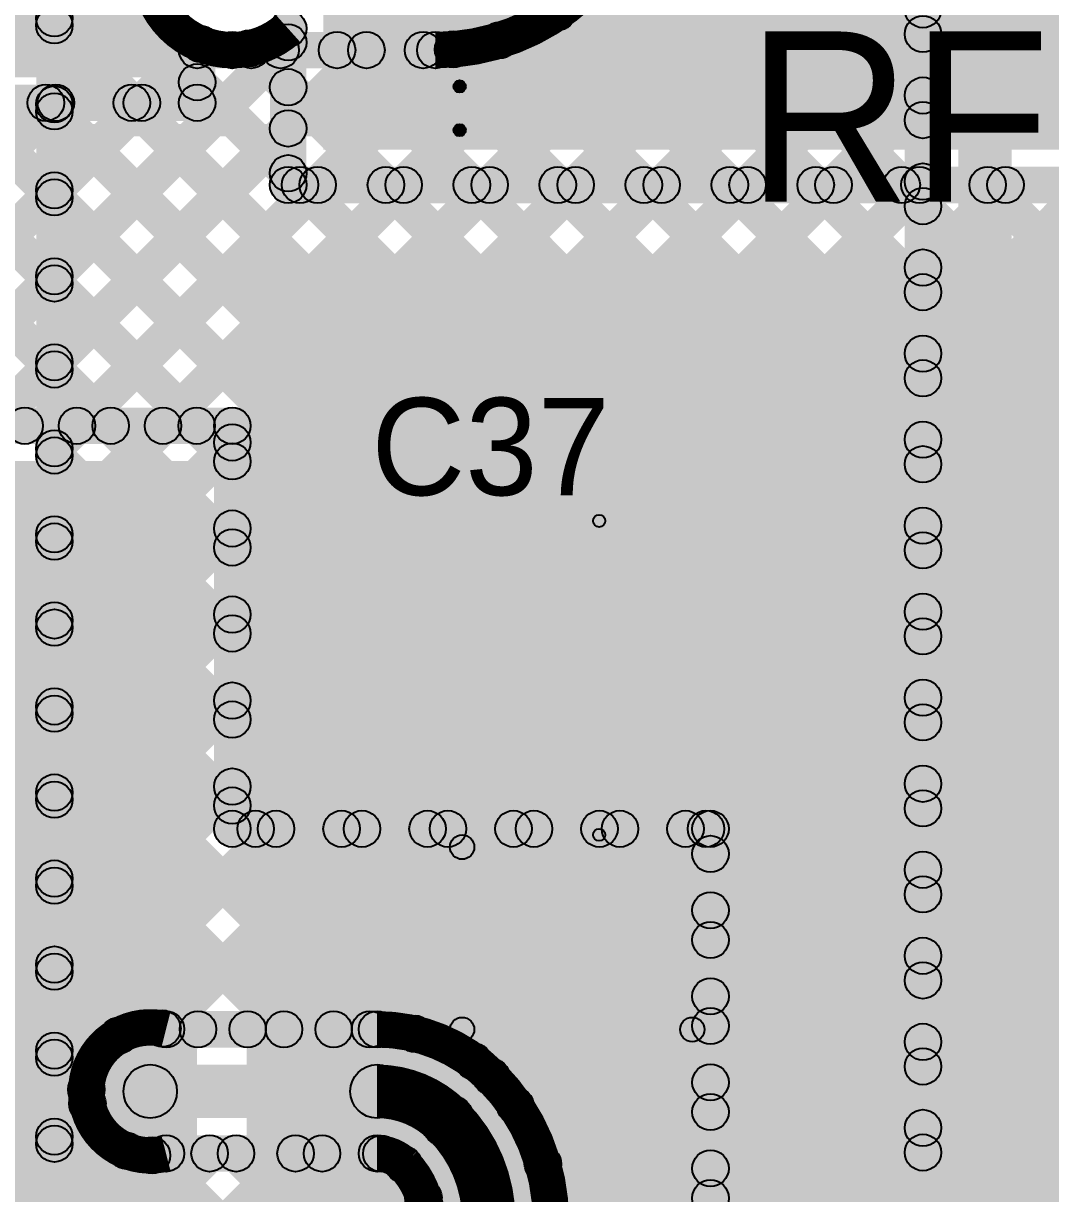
# Model space of a CAD drawing. Header units: millimetres. Extents: x 0 to 210, y 0 to 213.
# Drawn here: x 1.6306 to 2.053, y 0.822 to 1.3029 of the extents above; entities that cross this region are included whole.
import ezdxf

# ---------------------------------------------------------------- set-up
doc = ezdxf.new("R2010")
doc.units = ezdxf.units.MM
doc.header["$MEASUREMENT"] = 0
for name, color, linetype in [('BottomLayer', 5, 'Continuous'), ('TopLayer', 1, 'Continuous'), ('TopOverlay', 2, 'Continuous'), ('TopPaste', 8, 'Continuous'), ('TopSolder', 216, 'Continuous'), ('ViaHoleLayer', 16, 'Continuous')]:
    doc.layers.add(name, color=color, linetype=linetype)

# ---------------------------------------------------------------- blocks, each defined once
blk = doc.blocks.new('UCD1E471MNL1GS_40')
at = {"layer": 'TopLayer'}
blk.add_hatch(color=1, dxfattribs=at).paths.add_polyline_path([(0.23425, 0.06496), (0.23425, -0.06496), (0.06496, -0.06496), (0.06496, 0.06496)])
at = {"layer": 'TopOverlay'}
for points in [[(-0.14, 0.2065), (-0.14, 0.2115), (0.206, 0.2115), (0.206, 0.2065)], [(0.2085, 0.08), (0.2035, 0.08), (0.2035, 0.209), (0.2085, 0.209)]]:
    blk.add_hatch(color=2, dxfattribs=at).paths.add_polyline_path(points)
h = blk.add_hatch(color=2, dxfattribs=at)
edge = h.paths.add_edge_path()
edge.add_arc((0.206, 0.209), 0.0025, 0, 360)
h = blk.add_hatch(color=2, dxfattribs=at)
edge = h.paths.add_edge_path()
edge.add_arc((0.206, 0.209), 0.0025, 0, 360)
h = blk.add_hatch(color=2, dxfattribs=at)
edge = h.paths.add_edge_path()
edge.add_arc((0.206, 0.08), 0.0025, 0, 360)
at = {"layer": 'TopPaste'}
blk.add_hatch(color=8, dxfattribs=at).paths.add_polyline_path([(0.23425, 0.06496), (0.23425, -0.06496), (0.06496, -0.06496), (0.06496, 0.06496)])
at = {"layer": 'TopSolder'}
blk.add_hatch(color=216, dxfattribs=at).paths.add_polyline_path([(0.23825, 0.06896), (0.23825, -0.06896), (0.06096, -0.06896), (0.06096, 0.06896)])
at = {"layer": 'TopOverlay'}
for centre in [(0.206, 0.209), (0.206, 0.209), (0.206, 0.08)]:
    blk.add_circle(centre, 0.0025, dxfattribs=at)
blk = doc.blocks.new('SMB_85')
at = {"layer": 'TopLayer'}
for points in [[(-0.14567, -0.04724), (-0.14567, 0.04724), (-0.03543, 0.04724), (-0.03543, -0.04724)], [(0.03543, -0.04724), (0.03543, 0.04724), (0.14567, 0.04724), (0.14567, -0.04724)]]:
    blk.add_hatch(color=1, dxfattribs=at).paths.add_polyline_path(points)
at = {"layer": 'TopOverlay'}
h = blk.add_hatch(color=2, dxfattribs=at)
edge = h.paths.add_edge_path()
edge.add_arc((-0.087, 0.073), 0.0025, 0, 360)
h = blk.add_hatch(color=2, dxfattribs=at)
edge = h.paths.add_edge_path()
edge.add_arc((-0.087, 0.073), 0.0025, 0, 360)
for points in [[(-0.0895, 0.073), (-0.0845, 0.073), (-0.0845, 0.055), (-0.0895, 0.055)], [(0.102, 0.0755), (0.102, 0.0705), (-0.087, 0.0705), (-0.087, 0.0755)], [(0.102, 0.049), (0.19, 0.049), (0.19, 0.075), (0.102, 0.075)], [(0.147, -0.065), (0.19, -0.065), (0.19, 0.053), (0.147, 0.053)], [(0.102, -0.075), (0.19, -0.075), (0.19, -0.049), (0.102, -0.049)], [(-0.0895, -0.055), (-0.0845, -0.055), (-0.0845, -0.073), (-0.0895, -0.073)], [(0.102, -0.0705), (0.102, -0.0755), (-0.087, -0.0755), (-0.087, -0.0705)]]:
    blk.add_hatch(color=2, dxfattribs=at).paths.add_polyline_path(points)
h = blk.add_hatch(color=2, dxfattribs=at)
edge = h.paths.add_edge_path()
edge.add_arc((0.102, 0.073), 0.0025, 0, 360)
h = blk.add_hatch(color=2, dxfattribs=at)
edge = h.paths.add_edge_path()
edge.add_arc((-0.087, 0.055), 0.0025, 0, 360)
h = blk.add_hatch(color=2, dxfattribs=at)
edge = h.paths.add_edge_path()
edge.add_arc((-0.087, -0.055), 0.0025, 0, 360)
h = blk.add_hatch(color=2, dxfattribs=at)
edge = h.paths.add_edge_path()
edge.add_arc((-0.087, -0.073), 0.0025, 0, 360)
h = blk.add_hatch(color=2, dxfattribs=at)
edge = h.paths.add_edge_path()
edge.add_arc((-0.087, -0.073), 0.0025, 0, 360)
h = blk.add_hatch(color=2, dxfattribs=at)
edge = h.paths.add_edge_path()
edge.add_arc((0.102, -0.073), 0.0025, 0, 360)
at = {"layer": 'TopPaste'}
for points in [[(-0.14567, -0.04724), (-0.14567, 0.04724), (-0.03543, 0.04724), (-0.03543, -0.04724)], [(0.03543, -0.04724), (0.03543, 0.04724), (0.14567, 0.04724), (0.14567, -0.04724)]]:
    blk.add_hatch(color=8, dxfattribs=at).paths.add_polyline_path(points)
at = {"layer": 'TopSolder'}
for points in [[(-0.14967, -0.05124), (-0.14967, 0.05124), (-0.03143, 0.05124), (-0.03143, -0.05124)], [(0.03143, -0.05124), (0.03143, 0.05124), (0.14967, 0.05124), (0.14967, -0.05124)]]:
    blk.add_hatch(color=216, dxfattribs=at).paths.add_polyline_path(points)
at = {"layer": 'TopOverlay'}
for centre in [(-0.087, 0.073), (-0.087, 0.073), (0.102, 0.073), (-0.087, 0.055), (-0.087, -0.055), (-0.087, -0.073), (-0.087, -0.073), (0.102, -0.073)]:
    blk.add_circle(centre, 0.0025, dxfattribs=at)

msp = doc.modelspace()

# ---------------------------------------------------------------- hatches: boundary and pattern name
at = {"layer": 'BottomLayer'}
for points in [[(2.008, 0.498), (1.993, 0.498), (1.993, 2.688), (2.008, 2.688)], [(2.037, 0.498), (2.015, 0.498), (2.015, 2.688), (2.037, 2.688)], [(1.64866, 1.29972), (1.63805, 1.31033), (1.74872, 1.421), (1.75933, 1.41039)], [(1.65086, 0.65767), (1.63586, 0.65767), (1.63586, 1.39286), (1.65086, 1.39286)], [(1.64866, 1.01688), (1.63805, 1.02748), (1.9952, 1.38463), (2.0058, 1.37402)], [(1.64866, 1.08759), (1.63805, 1.09819), (1.89963, 1.35977), (1.91024, 1.34916)], [(1.87647, 1.34122), (1.88707, 1.35183), (2.0058, 1.2331), (1.9952, 1.22249)], [(1.94438, 1.34403), (1.95498, 1.35463), (2.0058, 1.30381), (1.9952, 1.2932)], [(1.64866, 0.98152), (1.63805, 0.99213), (1.9952, 1.34927), (2.0058, 1.33866)], [(1.64866, 1.05223), (1.63805, 1.06284), (1.91988, 1.34467), (1.93049, 1.33406)], [(1.63805, 1.33215), (1.64866, 1.34275), (2.0058, 0.98561), (1.9952, 0.97501)], [(1.91881, 1.33423), (1.92942, 1.34484), (2.0058, 1.26845), (1.9952, 1.25785)], [(1.86324, 1.3191), (1.87384, 1.3297), (2.0058, 1.19774), (1.9952, 1.18714)], [(1.64866, 1.26436), (1.63805, 1.27497), (1.67999, 1.3169), (1.69059, 1.3063)], [(1.64866, 0.94617), (1.63805, 0.95677), (1.9952, 1.31392), (2.0058, 1.30331)], [(1.84482, 1.30216), (1.85543, 1.31276), (2.0058, 1.16239), (1.9952, 1.15178)], [(1.63805, 1.29679), (1.64866, 1.3074), (2.0058, 0.95026), (1.9952, 0.93965)], [(1.64866, 1.22901), (1.63805, 1.23962), (1.69819, 1.29975), (1.70879, 1.28914)], [(1.71644, 1.28442), (1.71644, 1.29942), (1.80004, 1.29942), (1.80004, 1.28442)], [(1.82102, 1.29061), (1.83162, 1.30121), (2.0058, 1.12703), (1.9952, 1.11643)], [(1.64866, 1.12294), (1.63805, 1.13355), (1.80203, 1.29752), (1.81263, 1.28691)], [(1.64866, 1.19365), (1.63805, 1.20426), (1.73101, 1.29722), (1.74162, 1.28661)], [(1.64866, 1.1583), (1.63805, 1.1689), (1.76637, 1.29722), (1.77698, 1.28661)], [(1.71894, 1.28661), (1.72955, 1.29722), (2.0058, 1.02097), (1.9952, 1.01036)], [(1.7543, 1.28661), (1.76491, 1.29722), (2.0058, 1.05632), (1.9952, 1.04572)], [(1.78965, 1.28661), (1.80026, 1.29722), (2.0058, 1.09168), (1.9952, 1.08107)], [(1.64866, 0.91081), (1.63805, 0.92142), (1.9952, 1.27856), (2.0058, 1.26795)], [(1.63805, 1.26144), (1.64866, 1.27204), (2.0058, 0.9149), (1.9952, 0.9043)], [(1.64866, 0.87546), (1.63805, 0.88606), (1.9952, 1.2432), (2.0058, 1.2326)], [(1.63805, 1.22608), (1.64866, 1.23669), (2.0058, 0.87955), (1.9952, 0.86894)], [(1.69309, 0.88452), (1.68248, 0.89513), (1.9952, 1.20785), (2.0058, 1.19724)], [(1.63805, 1.19073), (1.64866, 1.20133), (2.0058, 0.84419), (1.9952, 0.83358)], [(1.72811, 0.8842), (1.71751, 0.8948), (1.9952, 1.17249), (2.0058, 1.16189)], [(1.63805, 1.15537), (1.64866, 1.16598), (2.0058, 0.80884), (1.9952, 0.79823)], [(1.76347, 0.8842), (1.75286, 0.8948), (1.9952, 1.13714), (2.0058, 1.12653)], [(1.63805, 1.12002), (1.64866, 1.13062), (2.0058, 0.77348), (1.9952, 0.76287)], [(1.79696, 0.88233), (1.78635, 0.89294), (1.9952, 1.10178), (2.0058, 1.09118)], [(1.63805, 1.08466), (1.64866, 1.09527), (2.0058, 0.73813), (1.9952, 0.72752)], [(1.82103, 0.87104), (1.81042, 0.88165), (1.9952, 1.06643), (2.0058, 1.05582)], [(1.63805, 1.04931), (1.64866, 1.05991), (2.0058, 0.70277), (1.9952, 0.69216)], [(1.83819, 0.85285), (1.82759, 0.86346), (1.9952, 1.03107), (2.0058, 1.02047)], [(1.63805, 1.01395), (1.64866, 1.02456), (1.77841, 0.8948), (1.76781, 0.8842)], [(1.84952, 0.82883), (1.83892, 0.83944), (1.9952, 0.99572), (2.0058, 0.98511)], [(1.63805, 0.9786), (1.64866, 0.9892), (1.74306, 0.8948), (1.73245, 0.8842)], [(1.8528, 0.79676), (1.8422, 0.80736), (1.9952, 0.96036), (2.0058, 0.94976)], [(1.63805, 0.94324), (1.64866, 0.95385), (1.7077, 0.8948), (1.6971, 0.8842)], [(1.8528, 0.7614), (1.8422, 0.77201), (1.9952, 0.92501), (2.0058, 0.9144)], [(1.63805, 0.90788), (1.64866, 0.91849), (1.67501, 0.89214), (1.6644, 0.88154)], [(1.68925, 0.882), (1.68925, 0.897), (1.77603, 0.897), (1.77603, 0.882)], [(1.8528, 0.72604), (1.8422, 0.73665), (1.9952, 0.88965), (2.0058, 0.87904)], [(1.63805, 0.87253), (1.64866, 0.88314), (1.66177, 0.87003), (1.65116, 0.85942)], [(1.63805, 0.87253), (1.64866, 0.88313), (1.66177, 0.87003), (1.65116, 0.85942)], [(1.68276, 0.853), (1.68276, 0.875), (1.77603, 0.875), (1.77603, 0.853)], [(1.64866, 0.8401), (1.63805, 0.85071), (1.65163, 0.86429), (1.66224, 0.85368)], [(1.8528, 0.69069), (1.8422, 0.7013), (1.9952, 0.8543), (2.0058, 0.84369)], [(1.63805, 0.83717), (1.64866, 0.84778), (1.8018, 0.69464), (1.7912, 0.68403)], [(1.64866, 0.80475), (1.63805, 0.81535), (1.66761, 0.84491), (1.67822, 0.8343)], [(1.64866, 0.73403), (1.63805, 0.74464), (1.73722, 0.8438), (1.74782, 0.8332)], [(1.64866, 0.76939), (1.63805, 0.78), (1.70186, 0.8438), (1.71247, 0.8332)], [(1.64866, 0.69868), (1.63805, 0.70929), (1.77247, 0.8437), (1.78308, 0.8331)], [(1.67819, 0.8324), (1.68879, 0.843), (1.8018, 0.72999), (1.7912, 0.71939)], [(1.67819, 0.8324), (1.68879, 0.843), (1.8018, 0.72999), (1.7912, 0.71938)], [(1.68925, 0.831), (1.68925, 0.846), (1.77603, 0.846), (1.77603, 0.831)], [(1.71274, 0.8332), (1.72335, 0.8438), (1.8018, 0.76535), (1.7912, 0.75474)], [(1.7481, 0.8332), (1.7587, 0.8438), (1.8018, 0.8007), (1.7912, 0.7901)], [(1.64866, 0.66332), (1.63805, 0.67393), (1.7898, 0.82568), (1.80041, 0.81507)]]:
    msp.add_hatch(color=5, dxfattribs=at).paths.add_polyline_path(points)
h = msp.add_hatch(color=5, dxfattribs=at)
edge = h.paths.add_edge_path()
edge.add_arc((1.85013, 1.30746), 0.0075, 0, 360)
h = msp.add_hatch(color=5, dxfattribs=at)
edge = h.paths.add_edge_path()
edge.add_arc((2.0005, 1.30861), 0.0075, 0, 360)
h = msp.add_hatch(color=5, dxfattribs=at)
edge = h.paths.add_edge_path()
edge.add_arc((1.64336, 1.30502), 0.0075, 0, 360)
h = msp.add_hatch(color=5, dxfattribs=at)
edge = h.paths.add_edge_path()
edge.add_arc((1.64336, 1.3021), 0.0075, 0, 360)
h = msp.add_hatch(color=5, dxfattribs=at)
edge = h.paths.add_edge_path()
edge.add_arc((1.82632, 1.29591), 0.0075, 0, 360)
h = msp.add_hatch(color=5, dxfattribs=at)
edge = h.paths.add_edge_path()
edge.add_arc((2.0005, 1.29851), 0.0075, 0, 360)
h = msp.add_hatch(color=5, dxfattribs=at)
edge = h.paths.add_edge_path()
edge.add_arc((1.70349, 1.29444), 0.0075, 0, 360)
h = msp.add_hatch(color=5, dxfattribs=at)
edge = h.paths.add_edge_path()
edge.add_arc((1.71644, 1.29192), 0.0075, 0, 360)
h = msp.add_hatch(color=5, dxfattribs=at)
edge = h.paths.add_edge_path()
edge.add_arc((1.71644, 1.29192), 0.0075, 0, 360)
h = msp.add_hatch(color=5, dxfattribs=at)
edge = h.paths.add_edge_path()
edge.add_arc((1.72425, 1.29192), 0.0075, 0, 360)
h = msp.add_hatch(color=5, dxfattribs=at)
edge = h.paths.add_edge_path()
edge.add_arc((1.73632, 1.29192), 0.0075, 0, 360)
h = msp.add_hatch(color=5, dxfattribs=at)
edge = h.paths.add_edge_path()
edge.add_arc((1.7596, 1.29192), 0.0075, 0, 360)
h = msp.add_hatch(color=5, dxfattribs=at)
edge = h.paths.add_edge_path()
edge.add_arc((1.77167, 1.29192), 0.0075, 0, 360)
h = msp.add_hatch(color=5, dxfattribs=at)
edge = h.paths.add_edge_path()
edge.add_arc((1.79496, 1.29192), 0.0075, 0, 360)
h = msp.add_hatch(color=5, dxfattribs=at)
edge = h.paths.add_edge_path()
edge.add_arc((1.80004, 1.29192), 0.0075, 0, 360)
h = msp.add_hatch(color=5, dxfattribs=at)
edge = h.paths.add_edge_path()
edge.add_arc((1.80004, 1.29192), 0.0075, 0, 360)
h = msp.add_hatch(color=5, dxfattribs=at)
edge = h.paths.add_edge_path()
edge.add_arc((1.80733, 1.29222), 0.0075, 0, 360)
h = msp.add_hatch(color=5, dxfattribs=at)
edge = h.paths.add_edge_path()
edge.add_arc((2.0005, 1.27326), 0.0075, 0, 360)
h = msp.add_hatch(color=5, dxfattribs=at)
edge = h.paths.add_edge_path()
edge.add_arc((1.64336, 1.26967), 0.0075, 0, 360)
h = msp.add_hatch(color=5, dxfattribs=at)
edge = h.paths.add_edge_path()
edge.add_arc((1.64336, 1.26674), 0.0075, 0, 360)
h = msp.add_hatch(color=5, dxfattribs=at)
edge = h.paths.add_edge_path()
edge.add_arc((2.0005, 1.26315), 0.0075, 0, 360)
h = msp.add_hatch(color=5, dxfattribs=at)
edge = h.paths.add_edge_path()
edge.add_arc((1.64336, 1.23431), 0.0075, 0, 360)
h = msp.add_hatch(color=5, dxfattribs=at)
edge = h.paths.add_edge_path()
edge.add_arc((2.0005, 1.2379), 0.0075, 0, 360)
h = msp.add_hatch(color=5, dxfattribs=at)
edge = h.paths.add_edge_path()
edge.add_arc((1.64336, 1.23139), 0.0075, 0, 360)
h = msp.add_hatch(color=5, dxfattribs=at)
edge = h.paths.add_edge_path()
edge.add_arc((2.0005, 1.2278), 0.0075, 0, 360)
h = msp.add_hatch(color=5, dxfattribs=at)
edge = h.paths.add_edge_path()
edge.add_arc((2.0005, 1.20255), 0.0075, 0, 360)
h = msp.add_hatch(color=5, dxfattribs=at)
edge = h.paths.add_edge_path()
edge.add_arc((1.64336, 1.19896), 0.0075, 0, 360)
h = msp.add_hatch(color=5, dxfattribs=at)
edge = h.paths.add_edge_path()
edge.add_arc((1.64336, 1.19603), 0.0075, 0, 360)
h = msp.add_hatch(color=5, dxfattribs=at)
edge = h.paths.add_edge_path()
edge.add_arc((2.0005, 1.19244), 0.0075, 0, 360)
h = msp.add_hatch(color=5, dxfattribs=at)
edge = h.paths.add_edge_path()
edge.add_arc((2.0005, 1.16719), 0.0075, 0, 360)
h = msp.add_hatch(color=5, dxfattribs=at)
edge = h.paths.add_edge_path()
edge.add_arc((1.64336, 1.1636), 0.0075, 0, 360)
h = msp.add_hatch(color=5, dxfattribs=at)
edge = h.paths.add_edge_path()
edge.add_arc((1.64336, 1.16067), 0.0075, 0, 360)
h = msp.add_hatch(color=5, dxfattribs=at)
edge = h.paths.add_edge_path()
edge.add_arc((2.0005, 1.15709), 0.0075, 0, 360)
h = msp.add_hatch(color=5, dxfattribs=at)
edge = h.paths.add_edge_path()
edge.add_arc((1.64336, 1.12825), 0.0075, 0, 360)
h = msp.add_hatch(color=5, dxfattribs=at)
edge = h.paths.add_edge_path()
edge.add_arc((2.0005, 1.13184), 0.0075, 0, 360)
h = msp.add_hatch(color=5, dxfattribs=at)
edge = h.paths.add_edge_path()
edge.add_arc((1.64336, 1.12532), 0.0075, 0, 360)
h = msp.add_hatch(color=5, dxfattribs=at)
edge = h.paths.add_edge_path()
edge.add_arc((2.0005, 1.12173), 0.0075, 0, 360)
h = msp.add_hatch(color=5, dxfattribs=at)
edge = h.paths.add_edge_path()
edge.add_arc((2.0005, 1.09648), 0.0075, 0, 360)
h = msp.add_hatch(color=5, dxfattribs=at)
edge = h.paths.add_edge_path()
edge.add_arc((1.64336, 1.09289), 0.0075, 0, 360)
h = msp.add_hatch(color=5, dxfattribs=at)
edge = h.paths.add_edge_path()
edge.add_arc((1.64336, 1.08996), 0.0075, 0, 360)
h = msp.add_hatch(color=5, dxfattribs=at)
edge = h.paths.add_edge_path()
edge.add_arc((2.0005, 1.08638), 0.0075, 0, 360)
h = msp.add_hatch(color=5, dxfattribs=at)
edge = h.paths.add_edge_path()
edge.add_arc((2.0005, 1.06112), 0.0075, 0, 360)
h = msp.add_hatch(color=5, dxfattribs=at)
edge = h.paths.add_edge_path()
edge.add_arc((1.64336, 1.05754), 0.0075, 0, 360)
h = msp.add_hatch(color=5, dxfattribs=at)
edge = h.paths.add_edge_path()
edge.add_arc((1.64336, 1.05461), 0.0075, 0, 360)
h = msp.add_hatch(color=5, dxfattribs=at)
edge = h.paths.add_edge_path()
edge.add_arc((2.0005, 1.05102), 0.0075, 0, 360)
h = msp.add_hatch(color=5, dxfattribs=at)
edge = h.paths.add_edge_path()
edge.add_arc((1.64336, 1.02218), 0.0075, 0, 360)
h = msp.add_hatch(color=5, dxfattribs=at)
edge = h.paths.add_edge_path()
edge.add_arc((2.0005, 1.02577), 0.0075, 0, 360)
h = msp.add_hatch(color=5, dxfattribs=at)
edge = h.paths.add_edge_path()
edge.add_arc((1.64336, 1.01925), 0.0075, 0, 360)
h = msp.add_hatch(color=5, dxfattribs=at)
edge = h.paths.add_edge_path()
edge.add_arc((2.0005, 1.01566), 0.0075, 0, 360)
h = msp.add_hatch(color=5, dxfattribs=at)
edge = h.paths.add_edge_path()
edge.add_arc((2.0005, 0.99041), 0.0075, 0, 360)
h = msp.add_hatch(color=5, dxfattribs=at)
edge = h.paths.add_edge_path()
edge.add_arc((1.64336, 0.98682), 0.0075, 0, 360)
h = msp.add_hatch(color=5, dxfattribs=at)
edge = h.paths.add_edge_path()
edge.add_arc((1.64336, 0.9839), 0.0075, 0, 360)
h = msp.add_hatch(color=5, dxfattribs=at)
edge = h.paths.add_edge_path()
edge.add_arc((2.0005, 0.98031), 0.0075, 0, 360)
h = msp.add_hatch(color=5, dxfattribs=at)
edge = h.paths.add_edge_path()
edge.add_arc((2.0005, 0.95506), 0.0075, 0, 360)
h = msp.add_hatch(color=5, dxfattribs=at)
edge = h.paths.add_edge_path()
edge.add_arc((1.64336, 0.95147), 0.0075, 0, 360)
h = msp.add_hatch(color=5, dxfattribs=at)
edge = h.paths.add_edge_path()
edge.add_arc((1.64336, 0.94854), 0.0075, 0, 360)
h = msp.add_hatch(color=5, dxfattribs=at)
edge = h.paths.add_edge_path()
edge.add_arc((2.0005, 0.94495), 0.0075, 0, 360)
h = msp.add_hatch(color=5, dxfattribs=at)
edge = h.paths.add_edge_path()
edge.add_arc((1.64336, 0.91611), 0.0075, 0, 360)
h = msp.add_hatch(color=5, dxfattribs=at)
edge = h.paths.add_edge_path()
edge.add_arc((2.0005, 0.9197), 0.0075, 0, 360)
h = msp.add_hatch(color=5, dxfattribs=at)
edge = h.paths.add_edge_path()
edge.add_arc((1.64336, 0.91319), 0.0075, 0, 360)
h = msp.add_hatch(color=5, dxfattribs=at)
edge = h.paths.add_edge_path()
edge.add_arc((2.0005, 0.9096), 0.0075, 0, 360)
h = msp.add_hatch(color=5, dxfattribs=at)
edge = h.paths.add_edge_path()
edge.add_arc((1.68778, 0.88983), 0.0075, 0, 360)
h = msp.add_hatch(color=5, dxfattribs=at)
edge = h.paths.add_edge_path()
edge.add_arc((1.68925, 0.8895), 0.0075, 0, 360)
h = msp.add_hatch(color=5, dxfattribs=at)
edge = h.paths.add_edge_path()
edge.add_arc((1.68925, 0.8895), 0.0075, 0, 360)
h = msp.add_hatch(color=5, dxfattribs=at)
edge = h.paths.add_edge_path()
edge.add_arc((1.7024, 0.8895), 0.0075, 0, 360)
h = msp.add_hatch(color=5, dxfattribs=at)
edge = h.paths.add_edge_path()
edge.add_arc((1.72281, 0.8895), 0.0075, 0, 360)
h = msp.add_hatch(color=5, dxfattribs=at)
edge = h.paths.add_edge_path()
edge.add_arc((1.73776, 0.8895), 0.0075, 0, 360)
h = msp.add_hatch(color=5, dxfattribs=at)
edge = h.paths.add_edge_path()
edge.add_arc((1.75816, 0.8895), 0.0075, 0, 360)
h = msp.add_hatch(color=5, dxfattribs=at)
edge = h.paths.add_edge_path()
edge.add_arc((1.77311, 0.8895), 0.0075, 0, 360)
h = msp.add_hatch(color=5, dxfattribs=at)
edge = h.paths.add_edge_path()
edge.add_arc((1.77603, 0.8895), 0.0075, 0, 360)
h = msp.add_hatch(color=5, dxfattribs=at)
edge = h.paths.add_edge_path()
edge.add_arc((1.77603, 0.8895), 0.0075, 0, 360)
h = msp.add_hatch(color=5, dxfattribs=at)
edge = h.paths.add_edge_path()
edge.add_arc((1.79166, 0.88764), 0.0075, 0, 360)
h = msp.add_hatch(color=5, dxfattribs=at)
edge = h.paths.add_edge_path()
edge.add_arc((1.6697, 0.88684), 0.0075, 0, 360)
h = msp.add_hatch(color=5, dxfattribs=at)
edge = h.paths.add_edge_path()
edge.add_arc((2.0005, 0.88435), 0.0075, 0, 360)
h = msp.add_hatch(color=5, dxfattribs=at)
edge = h.paths.add_edge_path()
edge.add_arc((1.64336, 0.88076), 0.0075, 0, 360)
h = msp.add_hatch(color=5, dxfattribs=at)
edge = h.paths.add_edge_path()
edge.add_arc((1.64336, 0.87783), 0.0075, 0, 360)
h = msp.add_hatch(color=5, dxfattribs=at)
edge = h.paths.add_edge_path()
edge.add_arc((1.64336, 0.87783), 0.0075, 0, 360)
h = msp.add_hatch(color=5, dxfattribs=at)
edge = h.paths.add_edge_path()
edge.add_arc((1.81572, 0.87635), 0.0075, 0, 360)
h = msp.add_hatch(color=5, dxfattribs=at)
edge = h.paths.add_edge_path()
edge.add_arc((2.0005, 0.87424), 0.0075, 0, 360)
h = msp.add_hatch(color=5, dxfattribs=at)
edge = h.paths.add_edge_path()
edge.add_arc((1.68276, 0.864), 0.01181, 0, 360)
h = msp.add_hatch(color=5, dxfattribs=at)
edge = h.paths.add_edge_path()
edge.add_arc((1.82303, 0.87003), 0.0075, 0, 360)
h = msp.add_hatch(color=5, dxfattribs=at)
edge = h.paths.add_edge_path()
edge.add_arc((1.82303, 0.87003), 0.0075, 0, 360)
h = msp.add_hatch(color=5, dxfattribs=at)
edge = h.paths.add_edge_path()
edge.add_arc((1.65646, 0.86473), 0.0075, 0, 360)
h = msp.add_hatch(color=5, dxfattribs=at)
edge = h.paths.add_edge_path()
edge.add_arc((1.65646, 0.86472), 0.0075, 0, 360)
h = msp.add_hatch(color=5, dxfattribs=at)
edge = h.paths.add_edge_path()
edge.add_arc((1.68276, 0.864), 0.011, 0, 360)
h = msp.add_hatch(color=5, dxfattribs=at)
edge = h.paths.add_edge_path()
edge.add_arc((1.77603, 0.864), 0.011, 0, 360)
h = msp.add_hatch(color=5, dxfattribs=at)
edge = h.paths.add_edge_path()
edge.add_arc((1.77603, 0.864), 0.011, 0, 360)
h = msp.add_hatch(color=5, dxfattribs=at)
edge = h.paths.add_edge_path()
edge.add_arc((1.65694, 0.85898), 0.0075, 0, 360)
h = msp.add_hatch(color=5, dxfattribs=at)
edge = h.paths.add_edge_path()
edge.add_arc((1.83289, 0.85816), 0.0075, 0, 360)
h = msp.add_hatch(color=5, dxfattribs=at)
edge = h.paths.add_edge_path()
edge.add_arc((1.805, 0.852), 0.011, 0, 360)
h = msp.add_hatch(color=5, dxfattribs=at)
edge = h.paths.add_edge_path()
edge.add_arc((1.805, 0.852), 0.011, 0, 360)
h = msp.add_hatch(color=5, dxfattribs=at)
edge = h.paths.add_edge_path()
edge.add_arc((2.0005, 0.84899), 0.0075, 0, 360)
h = msp.add_hatch(color=5, dxfattribs=at)
edge = h.paths.add_edge_path()
edge.add_arc((1.64336, 0.8454), 0.0075, 0, 360)
h = msp.add_hatch(color=5, dxfattribs=at)
edge = h.paths.add_edge_path()
edge.add_arc((1.64336, 0.84247), 0.0075, 0, 360)
h = msp.add_hatch(color=5, dxfattribs=at)
edge = h.paths.add_edge_path()
edge.add_arc((1.67291, 0.8396), 0.0075, 0, 360)
h = msp.add_hatch(color=5, dxfattribs=at)
edge = h.paths.add_edge_path()
edge.add_arc((2.0005, 0.83889), 0.0075, 0, 360)
h = msp.add_hatch(color=5, dxfattribs=at)
edge = h.paths.add_edge_path()
edge.add_arc((1.68349, 0.8377), 0.0075, 0, 360)
h = msp.add_hatch(color=5, dxfattribs=at)
edge = h.paths.add_edge_path()
edge.add_arc((1.68349, 0.8377), 0.0075, 0, 360)
h = msp.add_hatch(color=5, dxfattribs=at)
edge = h.paths.add_edge_path()
edge.add_arc((1.68925, 0.8385), 0.0075, 0, 360)
h = msp.add_hatch(color=5, dxfattribs=at)
edge = h.paths.add_edge_path()
edge.add_arc((1.68925, 0.8385), 0.0075, 0, 360)
h = msp.add_hatch(color=5, dxfattribs=at)
edge = h.paths.add_edge_path()
edge.add_arc((1.70716, 0.8385), 0.0075, 0, 360)
h = msp.add_hatch(color=5, dxfattribs=at)
edge = h.paths.add_edge_path()
edge.add_arc((1.71805, 0.8385), 0.0075, 0, 360)
h = msp.add_hatch(color=5, dxfattribs=at)
edge = h.paths.add_edge_path()
edge.add_arc((1.74252, 0.8385), 0.0075, 0, 360)
h = msp.add_hatch(color=5, dxfattribs=at)
edge = h.paths.add_edge_path()
edge.add_arc((1.7534, 0.8385), 0.0075, 0, 360)
h = msp.add_hatch(color=5, dxfattribs=at)
edge = h.paths.add_edge_path()
edge.add_arc((1.77603, 0.8385), 0.0075, 0, 360)
h = msp.add_hatch(color=5, dxfattribs=at)
edge = h.paths.add_edge_path()
edge.add_arc((1.77603, 0.8385), 0.0075, 0, 360)
h = msp.add_hatch(color=5, dxfattribs=at)
edge = h.paths.add_edge_path()
edge.add_arc((1.77778, 0.8384), 0.0075, 0, 360)
h = msp.add_hatch(color=5, dxfattribs=at)
edge = h.paths.add_edge_path()
edge.add_arc((1.84422, 0.83413), 0.0075, 0, 360)
h = msp.add_hatch(color=5, dxfattribs=at)
edge = h.paths.add_edge_path()
edge.add_arc((1.78697, 0.83397), 0.0075, 0, 360)
h = msp.add_hatch(color=5, dxfattribs=at)
edge = h.paths.add_edge_path()
edge.add_arc((1.78701, 0.83393), 0.0075, 0, 360)
h = msp.add_hatch(color=5, dxfattribs=at)
edge = h.paths.add_edge_path()
edge.add_arc((1.79511, 0.82038), 0.0075, 0, 360)
h = msp.add_hatch(color=5, dxfattribs=at)
edge = h.paths.add_edge_path()
edge.add_arc((1.84739, 0.81522), 0.0075, 0, 360)
at = {"layer": 'TopLayer'}
for points in [[(1.75398, 1.251), (2.199, 1.251), (2.199, 1.416), (1.75398, 1.416)], [(1.4967, 1.29673), (1.5073, 1.30734), (1.6718, 1.14283), (1.6612, 1.13223)], [(1.58724, 1.13223), (1.57663, 1.14283), (1.73418, 1.30039), (1.74479, 1.28978)], [(1.70207, 1.28442), (1.70207, 1.29942), (1.71644, 1.29942), (1.71644, 1.28442)], [(1.74698, 1.2365), (1.73198, 1.2365), (1.73198, 1.30074), (1.74698, 1.30074)], [(1.71821, 1.28735), (1.72882, 1.29795), (1.74479, 1.28198), (1.73418, 1.27138)], [(1.70957, 1.27026), (1.69457, 1.27026), (1.69457, 1.29192), (1.70957, 1.29192)], [(1.69676, 1.27344), (1.70737, 1.28405), (1.74479, 1.24663), (1.73418, 1.23602)], [(1.51653, 1.13223), (1.50592, 1.14283), (1.63864, 1.27556), (1.64925, 1.26495)], [(1.55188, 1.13223), (1.54127, 1.14283), (1.674, 1.27556), (1.6846, 1.26495)], [(1.56283, 1.26276), (1.56283, 1.27776), (1.70207, 1.27776), (1.70207, 1.26276)], [(1.56383, 1.26495), (1.57444, 1.27556), (1.70716, 1.14283), (1.69655, 1.13223)], [(1.59918, 1.26495), (1.60979, 1.27556), (1.90816, 0.97719), (1.89755, 0.96658)], [(1.63454, 1.26495), (1.64515, 1.27556), (2.1338, 0.7869), (2.1232, 0.7763)], [(1.66989, 1.26495), (1.6805, 1.27556), (2.1338, 0.82226), (2.1232, 0.81165)], [(1.4967, 1.26137), (1.5073, 1.27198), (1.63645, 1.14283), (1.62584, 1.13223)], [(1.62259, 1.13223), (1.61198, 1.14283), (1.73418, 1.26503), (1.74479, 1.25443)], [(1.73418, 1.23602), (1.74479, 1.24663), (1.74961, 1.2418), (1.73901, 1.2312)], [(1.65795, 1.13223), (1.64734, 1.14283), (1.74631, 1.2418), (1.75691, 1.2312)], [(1.6933, 1.13223), (1.6827, 1.14283), (1.78166, 1.2418), (1.79227, 1.2312)], [(1.7218, 1.05466), (1.7112, 1.06527), (1.88773, 1.2418), (1.89834, 1.2312)], [(1.7218, 0.98395), (1.7112, 0.99456), (1.95844, 1.2418), (1.96905, 1.2312)], [(1.7218, 1.01931), (1.7112, 1.02992), (1.92308, 1.2418), (1.93369, 1.2312)], [(1.7218, 1.12537), (1.7112, 1.13598), (1.81702, 1.2418), (1.82763, 1.2312)], [(1.7218, 1.09002), (1.7112, 1.10063), (1.85237, 1.2418), (1.86298, 1.2312)], [(1.73979, 0.96658), (1.72918, 0.97719), (1.9938, 1.2418), (2.0044, 1.2312)], [(1.73901, 1.2312), (1.74961, 1.2418), (2.1338, 0.85761), (2.1232, 0.84701)], [(1.73948, 1.229), (1.73948, 1.244), (2.1285, 1.244), (2.1285, 1.229)], [(1.77514, 0.96658), (1.76454, 0.97719), (2.02915, 1.2418), (2.03976, 1.2312)], [(1.77436, 1.2312), (1.78497, 1.2418), (2.1338, 0.89297), (2.1232, 0.88236)], [(1.8105, 0.96658), (1.79989, 0.97719), (2.06451, 1.2418), (2.07511, 1.2312)], [(1.80972, 1.2312), (1.82032, 1.2418), (2.1338, 0.92832), (2.1232, 0.91772)], [(1.84585, 0.96658), (1.83525, 0.97719), (2.09986, 1.2418), (2.11047, 1.2312)], [(1.84507, 1.2312), (1.85568, 1.2418), (2.1338, 0.96368), (2.1232, 0.95307)], [(1.88043, 1.2312), (1.89103, 1.2418), (2.1338, 0.99903), (2.1232, 0.98843)], [(1.91578, 1.2312), (1.92639, 1.2418), (2.1338, 1.03439), (2.1232, 1.02378)], [(1.95114, 1.2312), (1.96174, 1.2418), (2.1338, 1.06974), (2.1232, 1.05914)], [(1.98649, 1.2312), (1.9971, 1.2418), (2.1338, 1.1051), (2.1232, 1.09449)], [(2.02185, 1.2312), (2.03245, 1.2418), (2.1338, 1.14045), (2.1232, 1.12985)], [(1.88121, 0.96658), (1.8706, 0.97719), (2.1232, 1.22978), (2.1338, 1.21918)], [(1.723, 0.633), (2.098, 0.633), (2.098, 1.208), (1.723, 1.208)], [(1.91656, 0.96658), (1.90596, 0.97719), (2.1232, 1.19443), (2.1338, 1.18382)], [(1.91845, 0.93311), (1.90784, 0.94372), (2.1232, 1.15907), (2.1338, 1.14847)], [(1.3745, 1.13003), (1.3745, 1.14503), (1.7165, 1.14503), (1.7165, 1.13003)], [(1.724, 0.97189), (1.709, 0.97189), (1.709, 1.13753), (1.724, 1.13753)], [(1.7112, 1.11758), (1.7218, 1.12819), (1.87281, 0.97719), (1.8622, 0.96658)], [(1.389, 0.792), (1.702, 0.792), (1.702, 1.12303), (1.389, 1.12303)], [(1.91845, 0.89776), (1.90784, 0.90836), (2.1232, 1.12372), (2.1338, 1.11311)], [(1.7112, 1.08223), (1.7218, 1.09284), (1.83745, 0.97719), (1.82684, 0.96658)], [(1.91845, 0.8624), (1.90784, 0.87301), (2.1232, 1.08836), (2.1338, 1.07776)], [(1.7112, 1.04687), (1.7218, 1.05748), (1.80209, 0.97719), (1.79149, 0.96658)], [(1.91845, 0.82705), (1.90784, 0.83765), (2.1232, 1.05301), (2.1338, 1.0424)], [(1.7112, 1.01152), (1.7218, 1.02213), (1.76674, 0.97719), (1.75613, 0.96658)], [(1.70377, 0.57702), (1.69317, 0.58762), (2.1232, 1.01765), (2.1338, 1.00704)], [(1.7112, 0.97616), (1.7218, 0.98677), (1.73138, 0.97719), (1.72078, 0.96658)], [(1.79447, 0.63236), (1.78387, 0.64297), (2.1232, 0.9823), (2.1338, 0.97169)], [(1.7165, 0.96439), (1.7165, 0.97939), (1.91315, 0.97939), (1.91315, 0.96439)], [(1.92065, 0.80696), (1.90565, 0.80696), (1.90565, 0.97189), (1.92065, 0.97189)], [(1.90784, 0.95629), (1.91845, 0.9669), (2.1338, 0.75155), (2.1232, 0.74094)], [(1.816, 0.88943), (1.806, 0.88943), (1.806, 0.96439), (1.816, 0.96439)], [(1.06, 0.685), (1.702, 0.685), (1.702, 0.943), (1.06, 0.943)], [(1.81064, 0.61318), (1.80004, 0.62378), (2.1232, 0.94694), (2.1338, 0.93633)], [(1.90784, 0.92094), (1.91845, 0.93155), (2.1338, 0.71619), (2.1232, 0.70558)], [(1.80956, 0.57674), (1.79896, 0.58735), (2.1232, 0.91159), (2.1338, 0.90098)], [(1.90784, 0.88558), (1.91845, 0.89619), (2.1338, 0.68084), (2.1232, 0.67023)], [(1.811, 0.88443), (1.811, 0.89443), (1.90565, 0.89443), (1.90565, 0.88443)], [(1.816, 0.81446), (1.806, 0.81446), (1.806, 0.88943), (1.816, 0.88943)], [(1.90784, 0.85023), (1.91845, 0.86084), (2.1338, 0.64548), (2.1232, 0.63487)], [(1.90784, 0.81487), (1.91845, 0.82548), (2.1338, 0.61013), (2.1232, 0.59952)]]:
    msp.add_hatch(color=1, dxfattribs=at).paths.add_polyline_path(points)
h = msp.add_hatch(color=1, dxfattribs=at)
edge = h.paths.add_edge_path()
edge.add_arc((1.73948, 1.30074), 0.0075, 0, 360)
h = msp.add_hatch(color=1, dxfattribs=at)
edge = h.paths.add_edge_path()
edge.add_arc((1.73948, 1.30074), 0.0075, 0, 360)
h = msp.add_hatch(color=1, dxfattribs=at)
edge = h.paths.add_edge_path()
edge.add_arc((1.70207, 1.29192), 0.0075, 0, 360)
h = msp.add_hatch(color=1, dxfattribs=at)
edge = h.paths.add_edge_path()
edge.add_arc((1.70207, 1.29192), 0.0075, 0, 360)
h = msp.add_hatch(color=1, dxfattribs=at)
edge = h.paths.add_edge_path()
edge.add_arc((1.71644, 1.29192), 0.0075, 0, 360)
h = msp.add_hatch(color=1, dxfattribs=at)
edge = h.paths.add_edge_path()
edge.add_arc((1.71644, 1.29192), 0.0075, 0, 360)
h = msp.add_hatch(color=1, dxfattribs=at)
edge = h.paths.add_edge_path()
edge.add_arc((1.72351, 1.29265), 0.0075, 0, 360)
h = msp.add_hatch(color=1, dxfattribs=at)
edge = h.paths.add_edge_path()
edge.add_arc((1.73948, 1.29508), 0.0075, 0, 360)
h = msp.add_hatch(color=1, dxfattribs=at)
edge = h.paths.add_edge_path()
edge.add_arc((1.70207, 1.27874), 0.0075, 0, 360)
h = msp.add_hatch(color=1, dxfattribs=at)
edge = h.paths.add_edge_path()
edge.add_arc((1.73948, 1.27668), 0.0075, 0, 360)
h = msp.add_hatch(color=1, dxfattribs=at)
edge = h.paths.add_edge_path()
edge.add_arc((1.63984, 1.27026), 0.0075, 0, 360)
h = msp.add_hatch(color=1, dxfattribs=at)
edge = h.paths.add_edge_path()
edge.add_arc((1.64395, 1.27026), 0.0075, 0, 360)
h = msp.add_hatch(color=1, dxfattribs=at)
edge = h.paths.add_edge_path()
edge.add_arc((1.6752, 1.27026), 0.0075, 0, 360)
h = msp.add_hatch(color=1, dxfattribs=at)
edge = h.paths.add_edge_path()
edge.add_arc((1.6793, 1.27026), 0.0075, 0, 360)
h = msp.add_hatch(color=1, dxfattribs=at)
edge = h.paths.add_edge_path()
edge.add_arc((1.70207, 1.27026), 0.0075, 0, 360)
h = msp.add_hatch(color=1, dxfattribs=at)
edge = h.paths.add_edge_path()
edge.add_arc((1.70207, 1.27026), 0.0075, 0, 360)
h = msp.add_hatch(color=1, dxfattribs=at)
edge = h.paths.add_edge_path()
edge.add_arc((1.73948, 1.25973), 0.0075, 0, 360)
h = msp.add_hatch(color=1, dxfattribs=at)
edge = h.paths.add_edge_path()
edge.add_arc((1.73948, 1.24132), 0.0075, 0, 360)
h = msp.add_hatch(color=1, dxfattribs=at)
edge = h.paths.add_edge_path()
edge.add_arc((1.73948, 1.24132), 0.0075, 0, 360)
h = msp.add_hatch(color=1, dxfattribs=at)
edge = h.paths.add_edge_path()
edge.add_arc((1.73948, 1.2365), 0.0075, 0, 360)
h = msp.add_hatch(color=1, dxfattribs=at)
edge = h.paths.add_edge_path()
edge.add_arc((1.73948, 1.2365), 0.0075, 0, 360)
h = msp.add_hatch(color=1, dxfattribs=at)
edge = h.paths.add_edge_path()
edge.add_arc((1.74431, 1.2365), 0.0075, 0, 360)
h = msp.add_hatch(color=1, dxfattribs=at)
edge = h.paths.add_edge_path()
edge.add_arc((1.74431, 1.2365), 0.0075, 0, 360)
h = msp.add_hatch(color=1, dxfattribs=at)
edge = h.paths.add_edge_path()
edge.add_arc((1.75161, 1.2365), 0.0075, 0, 360)
h = msp.add_hatch(color=1, dxfattribs=at)
edge = h.paths.add_edge_path()
edge.add_arc((1.77966, 1.2365), 0.0075, 0, 360)
h = msp.add_hatch(color=1, dxfattribs=at)
edge = h.paths.add_edge_path()
edge.add_arc((1.78697, 1.2365), 0.0075, 0, 360)
h = msp.add_hatch(color=1, dxfattribs=at)
edge = h.paths.add_edge_path()
edge.add_arc((1.81502, 1.2365), 0.0075, 0, 360)
h = msp.add_hatch(color=1, dxfattribs=at)
edge = h.paths.add_edge_path()
edge.add_arc((1.82232, 1.2365), 0.0075, 0, 360)
h = msp.add_hatch(color=1, dxfattribs=at)
edge = h.paths.add_edge_path()
edge.add_arc((1.85038, 1.2365), 0.0075, 0, 360)
h = msp.add_hatch(color=1, dxfattribs=at)
edge = h.paths.add_edge_path()
edge.add_arc((1.85768, 1.2365), 0.0075, 0, 360)
h = msp.add_hatch(color=1, dxfattribs=at)
edge = h.paths.add_edge_path()
edge.add_arc((1.88573, 1.2365), 0.0075, 0, 360)
h = msp.add_hatch(color=1, dxfattribs=at)
edge = h.paths.add_edge_path()
edge.add_arc((1.89303, 1.2365), 0.0075, 0, 360)
h = msp.add_hatch(color=1, dxfattribs=at)
edge = h.paths.add_edge_path()
edge.add_arc((1.92109, 1.2365), 0.0075, 0, 360)
h = msp.add_hatch(color=1, dxfattribs=at)
edge = h.paths.add_edge_path()
edge.add_arc((1.92839, 1.2365), 0.0075, 0, 360)
h = msp.add_hatch(color=1, dxfattribs=at)
edge = h.paths.add_edge_path()
edge.add_arc((1.95644, 1.2365), 0.0075, 0, 360)
h = msp.add_hatch(color=1, dxfattribs=at)
edge = h.paths.add_edge_path()
edge.add_arc((1.96374, 1.2365), 0.0075, 0, 360)
h = msp.add_hatch(color=1, dxfattribs=at)
edge = h.paths.add_edge_path()
edge.add_arc((1.9918, 1.2365), 0.0075, 0, 360)
h = msp.add_hatch(color=1, dxfattribs=at)
edge = h.paths.add_edge_path()
edge.add_arc((1.9991, 1.2365), 0.0075, 0, 360)
h = msp.add_hatch(color=1, dxfattribs=at)
edge = h.paths.add_edge_path()
edge.add_arc((2.02715, 1.2365), 0.0075, 0, 360)
h = msp.add_hatch(color=1, dxfattribs=at)
edge = h.paths.add_edge_path()
edge.add_arc((2.03445, 1.2365), 0.0075, 0, 360)
h = msp.add_hatch(color=1, dxfattribs=at)
edge = h.paths.add_edge_path()
edge.add_arc((1.63115, 1.13753), 0.0075, 0, 360)
h = msp.add_hatch(color=1, dxfattribs=at)
edge = h.paths.add_edge_path()
edge.add_arc((1.65264, 1.13753), 0.0075, 0, 360)
h = msp.add_hatch(color=1, dxfattribs=at)
edge = h.paths.add_edge_path()
edge.add_arc((1.6665, 1.13753), 0.0075, 0, 360)
h = msp.add_hatch(color=1, dxfattribs=at)
edge = h.paths.add_edge_path()
edge.add_arc((1.688, 1.13753), 0.0075, 0, 360)
h = msp.add_hatch(color=1, dxfattribs=at)
edge = h.paths.add_edge_path()
edge.add_arc((1.70186, 1.13753), 0.0075, 0, 360)
h = msp.add_hatch(color=1, dxfattribs=at)
edge = h.paths.add_edge_path()
edge.add_arc((1.7165, 1.13753), 0.0075, 0, 360)
h = msp.add_hatch(color=1, dxfattribs=at)
edge = h.paths.add_edge_path()
edge.add_arc((1.7165, 1.13753), 0.0075, 0, 360)
h = msp.add_hatch(color=1, dxfattribs=at)
edge = h.paths.add_edge_path()
edge.add_arc((1.7165, 1.13068), 0.0075, 0, 360)
h = msp.add_hatch(color=1, dxfattribs=at)
edge = h.paths.add_edge_path()
edge.add_arc((1.7165, 1.12289), 0.0075, 0, 360)
h = msp.add_hatch(color=1, dxfattribs=at)
edge = h.paths.add_edge_path()
edge.add_arc((1.7165, 1.09532), 0.0075, 0, 360)
h = msp.add_hatch(color=1, dxfattribs=at)
edge = h.paths.add_edge_path()
edge.add_arc((1.7165, 1.08753), 0.0075, 0, 360)
h = msp.add_hatch(color=1, dxfattribs=at)
edge = h.paths.add_edge_path()
edge.add_arc((1.7165, 1.05997), 0.0075, 0, 360)
h = msp.add_hatch(color=1, dxfattribs=at)
edge = h.paths.add_edge_path()
edge.add_arc((1.7165, 1.05218), 0.0075, 0, 360)
h = msp.add_hatch(color=1, dxfattribs=at)
edge = h.paths.add_edge_path()
edge.add_arc((1.7165, 1.02461), 0.0075, 0, 360)
h = msp.add_hatch(color=1, dxfattribs=at)
edge = h.paths.add_edge_path()
edge.add_arc((1.7165, 1.01682), 0.0075, 0, 360)
h = msp.add_hatch(color=1, dxfattribs=at)
edge = h.paths.add_edge_path()
edge.add_arc((1.7165, 0.98926), 0.0075, 0, 360)
h = msp.add_hatch(color=1, dxfattribs=at)
edge = h.paths.add_edge_path()
edge.add_arc((1.7165, 0.98147), 0.0075, 0, 360)
h = msp.add_hatch(color=1, dxfattribs=at)
edge = h.paths.add_edge_path()
edge.add_arc((1.7165, 0.97189), 0.0075, 0, 360)
h = msp.add_hatch(color=1, dxfattribs=at)
edge = h.paths.add_edge_path()
edge.add_arc((1.7165, 0.97189), 0.0075, 0, 360)
h = msp.add_hatch(color=1, dxfattribs=at)
edge = h.paths.add_edge_path()
edge.add_arc((1.72608, 0.97189), 0.0075, 0, 360)
h = msp.add_hatch(color=1, dxfattribs=at)
edge = h.paths.add_edge_path()
edge.add_arc((1.73448, 0.97189), 0.0075, 0, 360)
h = msp.add_hatch(color=1, dxfattribs=at)
edge = h.paths.add_edge_path()
edge.add_arc((1.76144, 0.97189), 0.0075, 0, 360)
h = msp.add_hatch(color=1, dxfattribs=at)
edge = h.paths.add_edge_path()
edge.add_arc((1.76984, 0.97189), 0.0075, 0, 360)
h = msp.add_hatch(color=1, dxfattribs=at)
edge = h.paths.add_edge_path()
edge.add_arc((1.79679, 0.97189), 0.0075, 0, 360)
h = msp.add_hatch(color=1, dxfattribs=at)
edge = h.paths.add_edge_path()
edge.add_arc((1.8052, 0.97189), 0.0075, 0, 360)
h = msp.add_hatch(color=1, dxfattribs=at)
edge = h.paths.add_edge_path()
edge.add_arc((1.83215, 0.97189), 0.0075, 0, 360)
h = msp.add_hatch(color=1, dxfattribs=at)
edge = h.paths.add_edge_path()
edge.add_arc((1.84055, 0.97189), 0.0075, 0, 360)
h = msp.add_hatch(color=1, dxfattribs=at)
edge = h.paths.add_edge_path()
edge.add_arc((1.8675, 0.97189), 0.0075, 0, 360)
h = msp.add_hatch(color=1, dxfattribs=at)
edge = h.paths.add_edge_path()
edge.add_arc((1.87591, 0.97189), 0.0075, 0, 360)
h = msp.add_hatch(color=1, dxfattribs=at)
edge = h.paths.add_edge_path()
edge.add_arc((1.90286, 0.97189), 0.0075, 0, 360)
h = msp.add_hatch(color=1, dxfattribs=at)
edge = h.paths.add_edge_path()
edge.add_arc((1.91126, 0.97189), 0.0075, 0, 360)
h = msp.add_hatch(color=1, dxfattribs=at)
edge = h.paths.add_edge_path()
edge.add_arc((1.91315, 0.97189), 0.0075, 0, 360)
h = msp.add_hatch(color=1, dxfattribs=at)
edge = h.paths.add_edge_path()
edge.add_arc((1.91315, 0.97189), 0.0075, 0, 360)
h = msp.add_hatch(color=1, dxfattribs=at)
edge = h.paths.add_edge_path()
edge.add_arc((1.811, 0.96439), 0.005, 0, 360)
h = msp.add_hatch(color=1, dxfattribs=at)
edge = h.paths.add_edge_path()
edge.add_arc((1.91315, 0.9616), 0.0075, 0, 360)
h = msp.add_hatch(color=1, dxfattribs=at)
edge = h.paths.add_edge_path()
edge.add_arc((1.91315, 0.93842), 0.0075, 0, 360)
h = msp.add_hatch(color=1, dxfattribs=at)
edge = h.paths.add_edge_path()
edge.add_arc((1.91315, 0.92624), 0.0075, 0, 360)
h = msp.add_hatch(color=1, dxfattribs=at)
edge = h.paths.add_edge_path()
edge.add_arc((1.91315, 0.90306), 0.0075, 0, 360)
h = msp.add_hatch(color=1, dxfattribs=at)
edge = h.paths.add_edge_path()
edge.add_arc((1.91315, 0.89089), 0.0075, 0, 360)
h = msp.add_hatch(color=1, dxfattribs=at)
edge = h.paths.add_edge_path()
edge.add_arc((1.811, 0.88943), 0.005, 0, 360)
h = msp.add_hatch(color=1, dxfattribs=at)
edge = h.paths.add_edge_path()
edge.add_arc((1.811, 0.88943), 0.005, 0, 360)
h = msp.add_hatch(color=1, dxfattribs=at)
edge = h.paths.add_edge_path()
edge.add_arc((1.811, 0.88943), 0.005, 0, 360)
h = msp.add_hatch(color=1, dxfattribs=at)
edge = h.paths.add_edge_path()
edge.add_arc((1.90565, 0.88943), 0.005, 0, 360)
h = msp.add_hatch(color=1, dxfattribs=at)
edge = h.paths.add_edge_path()
edge.add_arc((1.68276, 0.864), 0.01181, 0, 360)
h = msp.add_hatch(color=1, dxfattribs=at)
edge = h.paths.add_edge_path()
edge.add_arc((1.91315, 0.8677), 0.0075, 0, 360)
h = msp.add_hatch(color=1, dxfattribs=at)
edge = h.paths.add_edge_path()
edge.add_arc((1.91315, 0.85553), 0.0075, 0, 360)
h = msp.add_hatch(color=1, dxfattribs=at)
edge = h.paths.add_edge_path()
edge.add_arc((1.91315, 0.83235), 0.0075, 0, 360)
h = msp.add_hatch(color=1, dxfattribs=at)
edge = h.paths.add_edge_path()
edge.add_arc((1.91315, 0.82018), 0.0075, 0, 360)
at = {"layer": 'ViaHoleLayer'}
h = msp.add_hatch(color=16, dxfattribs=at)
edge = h.paths.add_edge_path()
edge.add_arc((1.68276, 0.864), 0.00591, 0, 360)

# ---------------------------------------------------------------- linework, layer by layer
at = {"layer": 'BottomLayer'}
for points, const_width in [([(1.8885, 1.38037, -0.414214), (1.80004, 1.29192)], 0.015), ([(1.71644, 1.29192, -1), (1.71644, 1.36092)], 0.015), ([(1.68925, 0.8385, -1.286007), (1.68925, 0.8895)], 0.015), ([(1.77603, 0.8895, -0.198912), (1.82303, 0.87003)], 0.015), ([(1.82303, 0.87003, -0.198912), (1.8475, 0.81096)], 0.015), ([(1.77603, 0.864, -0.198912), (1.805, 0.852)], 0.022), ([(1.805, 0.852, -0.198912), (1.822, 0.81096)], 0.022), ([(1.77603, 0.8385, -0.198912), (1.78697, 0.83397)], 0.015), ([(1.78701, 0.83393, -0.198485), (1.7965, 0.81096)], 0.015)]:
    msp.add_lwpolyline(points, format="xyb", dxfattribs=dict(at, const_width=const_width))
for centre, radius in [((1.85013, 1.30746), 0.0075), ((2.0005, 1.30861), 0.0075), ((1.64336, 1.30502), 0.0075), ((1.64336, 1.3021), 0.0075), ((1.82632, 1.29591), 0.0075), ((2.0005, 1.29851), 0.0075), ((1.70349, 1.29444), 0.0075), ((1.71644, 1.29192), 0.0075), ((1.71644, 1.29192), 0.0075), ((1.72425, 1.29192), 0.0075), ((1.73632, 1.29192), 0.0075), ((1.7596, 1.29192), 0.0075), ((1.77167, 1.29192), 0.0075), ((1.79496, 1.29192), 0.0075), ((1.80004, 1.29192), 0.0075), ((1.80004, 1.29192), 0.0075), ((1.80733, 1.29222), 0.0075), ((2.0005, 1.27326), 0.0075), ((1.64336, 1.26967), 0.0075), ((1.64336, 1.26674), 0.0075), ((2.0005, 1.26315), 0.0075), ((1.64336, 1.23431), 0.0075), ((2.0005, 1.2379), 0.0075), ((1.64336, 1.23139), 0.0075), ((2.0005, 1.2278), 0.0075), ((2.0005, 1.20255), 0.0075), ((1.64336, 1.19896), 0.0075), ((1.64336, 1.19603), 0.0075), ((2.0005, 1.19244), 0.0075), ((2.0005, 1.16719), 0.0075), ((1.64336, 1.1636), 0.0075), ((1.64336, 1.16067), 0.0075), ((2.0005, 1.15709), 0.0075), ((1.64336, 1.12825), 0.0075), ((2.0005, 1.13184), 0.0075), ((1.64336, 1.12532), 0.0075), ((2.0005, 1.12173), 0.0075), ((2.0005, 1.09648), 0.0075), ((1.64336, 1.09289), 0.0075), ((1.64336, 1.08996), 0.0075), ((2.0005, 1.08638), 0.0075), ((2.0005, 1.06112), 0.0075), ((1.64336, 1.05754), 0.0075), ((1.64336, 1.05461), 0.0075), ((2.0005, 1.05102), 0.0075), ((1.64336, 1.02218), 0.0075), ((2.0005, 1.02577), 0.0075), ((1.64336, 1.01925), 0.0075), ((2.0005, 1.01566), 0.0075), ((2.0005, 0.99041), 0.0075), ((1.64336, 0.98682), 0.0075), ((1.64336, 0.9839), 0.0075), ((2.0005, 0.98031), 0.0075), ((2.0005, 0.95506), 0.0075), ((1.64336, 0.95147), 0.0075), ((1.64336, 0.94854), 0.0075), ((2.0005, 0.94495), 0.0075), ((1.64336, 0.91611), 0.0075), ((2.0005, 0.9197), 0.0075), ((1.64336, 0.91319), 0.0075), ((2.0005, 0.9096), 0.0075), ((1.68778, 0.88983), 0.0075), ((1.68925, 0.8895), 0.0075), ((1.68925, 0.8895), 0.0075), ((1.7024, 0.8895), 0.0075), ((1.72281, 0.8895), 0.0075), ((1.73776, 0.8895), 0.0075), ((1.75816, 0.8895), 0.0075), ((1.77311, 0.8895), 0.0075), ((1.77603, 0.8895), 0.0075), ((1.77603, 0.8895), 0.0075), ((1.79166, 0.88764), 0.0075), ((1.6697, 0.88684), 0.0075), ((2.0005, 0.88435), 0.0075), ((1.64336, 0.88076), 0.0075), ((1.64336, 0.87783), 0.0075), ((1.64336, 0.87783), 0.0075), ((1.81572, 0.87635), 0.0075), ((2.0005, 0.87424), 0.0075), ((1.82303, 0.87003), 0.0075), ((1.82303, 0.87003), 0.0075), ((1.65646, 0.86473), 0.0075), ((1.65646, 0.86472), 0.0075), ((1.68276, 0.864), 0.011), ((1.77603, 0.864), 0.011), ((1.77603, 0.864), 0.011), ((1.65694, 0.85898), 0.0075), ((1.83289, 0.85816), 0.0075), ((1.805, 0.852), 0.011), ((1.805, 0.852), 0.011), ((2.0005, 0.84899), 0.0075), ((1.64336, 0.8454), 0.0075), ((1.64336, 0.84247), 0.0075), ((1.67291, 0.8396), 0.0075), ((2.0005, 0.83889), 0.0075), ((1.68349, 0.8377), 0.0075), ((1.68349, 0.8377), 0.0075), ((1.68925, 0.8385), 0.0075), ((1.68925, 0.8385), 0.0075), ((1.70716, 0.8385), 0.0075), ((1.71805, 0.8385), 0.0075), ((1.74252, 0.8385), 0.0075), ((1.7534, 0.8385), 0.0075), ((1.77603, 0.8385), 0.0075), ((1.77603, 0.8385), 0.0075), ((1.77778, 0.8384), 0.0075), ((1.84422, 0.83413), 0.0075), ((1.78697, 0.83397), 0.0075), ((1.78701, 0.83393), 0.0075), ((1.79511, 0.82038), 0.0075), ((1.84739, 0.81522), 0.0075)]:
    msp.add_circle(centre, radius, dxfattribs=at)
at = {"layer": 'TopLayer', "const_width": 0.015}
msp.add_lwpolyline([(1.73948, 1.30074, -0.184884), (1.71644, 1.29192)], format="xyb", dxfattribs=at)
at = {"layer": 'TopLayer'}
for centre, radius in [((1.73948, 1.30074), 0.0075), ((1.73948, 1.30074), 0.0075), ((1.70207, 1.29192), 0.0075), ((1.70207, 1.29192), 0.0075), ((1.71644, 1.29192), 0.0075), ((1.71644, 1.29192), 0.0075), ((1.72351, 1.29265), 0.0075), ((1.73948, 1.29508), 0.0075), ((1.70207, 1.27874), 0.0075), ((1.73948, 1.27668), 0.0075), ((1.63984, 1.27026), 0.0075), ((1.64395, 1.27026), 0.0075), ((1.6752, 1.27026), 0.0075), ((1.6793, 1.27026), 0.0075), ((1.70207, 1.27026), 0.0075), ((1.70207, 1.27026), 0.0075), ((1.73948, 1.25973), 0.0075), ((1.73948, 1.24132), 0.0075), ((1.73948, 1.24132), 0.0075), ((1.73948, 1.2365), 0.0075), ((1.73948, 1.2365), 0.0075), ((1.74431, 1.2365), 0.0075), ((1.74431, 1.2365), 0.0075), ((1.75161, 1.2365), 0.0075), ((1.77966, 1.2365), 0.0075), ((1.78697, 1.2365), 0.0075), ((1.81502, 1.2365), 0.0075), ((1.82232, 1.2365), 0.0075), ((1.85038, 1.2365), 0.0075), ((1.85768, 1.2365), 0.0075), ((1.88573, 1.2365), 0.0075), ((1.89303, 1.2365), 0.0075), ((1.92109, 1.2365), 0.0075), ((1.92839, 1.2365), 0.0075), ((1.95644, 1.2365), 0.0075), ((1.96374, 1.2365), 0.0075), ((1.9918, 1.2365), 0.0075), ((1.9991, 1.2365), 0.0075), ((2.02715, 1.2365), 0.0075), ((2.03445, 1.2365), 0.0075), ((1.63115, 1.13753), 0.0075), ((1.65264, 1.13753), 0.0075), ((1.6665, 1.13753), 0.0075), ((1.688, 1.13753), 0.0075), ((1.70186, 1.13753), 0.0075), ((1.7165, 1.13753), 0.0075), ((1.7165, 1.13753), 0.0075), ((1.7165, 1.13068), 0.0075), ((1.7165, 1.12289), 0.0075), ((1.7165, 1.09532), 0.0075), ((1.7165, 1.08753), 0.0075), ((1.7165, 1.05997), 0.0075), ((1.7165, 1.05218), 0.0075), ((1.7165, 1.02461), 0.0075), ((1.7165, 1.01682), 0.0075), ((1.7165, 0.98926), 0.0075), ((1.7165, 0.98147), 0.0075), ((1.7165, 0.97189), 0.0075), ((1.7165, 0.97189), 0.0075), ((1.72608, 0.97189), 0.0075), ((1.73448, 0.97189), 0.0075), ((1.76144, 0.97189), 0.0075), ((1.76984, 0.97189), 0.0075), ((1.79679, 0.97189), 0.0075), ((1.8052, 0.97189), 0.0075), ((1.83215, 0.97189), 0.0075), ((1.84055, 0.97189), 0.0075), ((1.8675, 0.97189), 0.0075), ((1.87591, 0.97189), 0.0075), ((1.90286, 0.97189), 0.0075), ((1.91126, 0.97189), 0.0075), ((1.91315, 0.97189), 0.0075), ((1.91315, 0.97189), 0.0075), ((1.811, 0.96439), 0.005), ((1.91315, 0.9616), 0.0075), ((1.91315, 0.93842), 0.0075), ((1.91315, 0.92624), 0.0075), ((1.91315, 0.90306), 0.0075), ((1.91315, 0.89089), 0.0075), ((1.811, 0.88943), 0.005), ((1.811, 0.88943), 0.005), ((1.811, 0.88943), 0.005), ((1.90565, 0.88943), 0.005), ((1.91315, 0.8677), 0.0075), ((1.91315, 0.85553), 0.0075), ((1.91315, 0.83235), 0.0075), ((1.91315, 0.82018), 0.0075)]:
    msp.add_circle(centre, radius, dxfattribs=at)

# ---------------------------------------------------------------- block references
for name, p, rotation in [('SMB_85', (1.723, 1.332), 180), ('UCD1E471MNL1GS_40', (1.66139, 0.88943), 360)]:
    msp.add_blockref(name, p, dxfattribs=dict(rotation=rotation))

# ---------------------------------------------------------------- texts
at = {"layer": 'TopOverlay'}
msp.add_text('RFID CAROUSEL', height=0.07, rotation=360, dxfattribs=at).set_placement((1.928, 1.22959))
msp.add_text('C37', height=0.04, dxfattribs=at).set_placement((1.77368, 1.10901))

doc.saveas('drawing.dxf')
